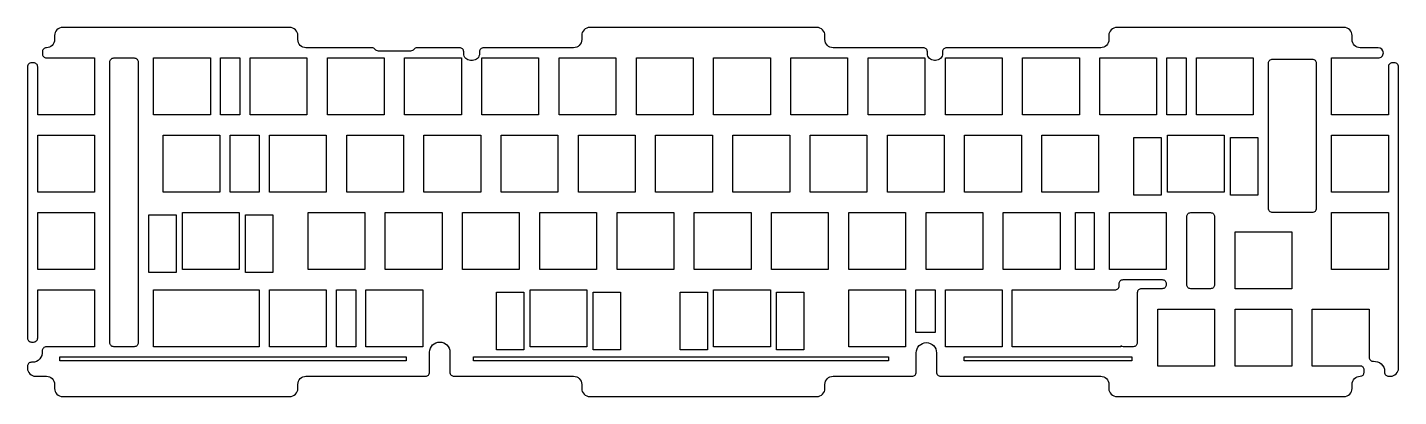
# Model space of a CAD drawing. Header units: millimetres. Extents: x -345 to -7, y -106 to -15.
import ezdxf

# ---------------------------------------------------------------- set-up
doc = ezdxf.new("R2010")
doc.units = ezdxf.units.MM
doc.header["$MEASUREMENT"] = 0

msp = doc.modelspace()

# ---------------------------------------------------------------- linework, layer by layer
for points in [[(-127.21, -101.18, 0.414214), (-126.21, -100.18), (-126.21, -95.4, -1), (-121.21, -95.4), (-121.21, -100.18, 0.414214), (-120.21, -101.18), (-80.71, -101.18, -0.414214), (-78.71, -103.18), (-78.71, -104.18, 0.414214), (-76.71, -106.18), (-20.71, -106.18, 0.414214), (-18.71, -104.18), (-18.71, -103.18, -0.41349), (-16.71, -101.18, 0.41349), (-15.71, -100.18), (-15.71, -99.66, 0.414214), (-16.71, -98.66), (-28.54, -98.66), (-28.54, -84.66), (-14.54, -84.66), (-14.54, -96.51, 0.442202), (-13.45, -97.5, -0.442202), (-10.71, -99.99), (-10.71, -100.18, 0.414214), (-9.71, -101.18), (-9.26, -101.18, 0.414214), (-7.26, -99.18), (-7.26, -24.94, 0.414214), (-8.26, -23.94), (-8.78, -23.94, 0.414214), (-9.78, -24.94), (-9.78, -36.75), (-23.78, -36.75), (-23.78, -22.75), (-12.26, -22.75, 0.418467), (-11.01, -21.48, -0.001633), (-11.01, -21.46, 0.411882), (-12.26, -20.22), (-16.71, -20.22, -0.414214), (-18.71, -18.22), (-18.71, -17.22, 0.414214), (-20.71, -15.22), (-76.71, -15.22, 0.414214), (-78.71, -17.22), (-78.71, -18.22, -0.414214), (-80.71, -20.22), (-118.71, -20.22, 0.414214), (-119.71, -21.22), (-119.71, -21.6, -0.414214), (-121.46, -23.35), (-121.71, -23.35, -0.414214), (-123.46, -21.6), (-123.46, -21.22, 0.414214), (-124.46, -20.22), (-146.71, -20.22, -0.414214), (-148.71, -18.22), (-148.71, -17.22, 0.414214), (-150.71, -15.22), (-206.71, -15.22, 0.414214), (-208.71, -17.22), (-208.71, -18.22, -0.414214), (-210.71, -20.22), (-232.91, -20.22, 0.414214), (-233.91, -21.22), (-233.91, -21.65, -0.414214), (-235.61, -23.35), (-236.11, -23.35, -0.414214), (-237.81, -21.65), (-237.81, -21.22, 0.414214), (-238.81, -20.22), (-249.29, -20.22, 0.23896), (-250.09, -20.63, -0.23896), (-250.9, -21.04), (-258.82, -21.04, -0.23896), (-259.63, -20.63, 0.23896), (-260.43, -20.22), (-276.71, -20.22, -0.414214), (-278.71, -18.22), (-278.71, -17.22, 0.414214), (-280.71, -15.22), (-336.71, -15.22, 0.414214), (-338.71, -17.22), (-338.71, -18.22, -0.414214), (-340.71, -20.22), (-340.72, -20.22, 0.432769), (-341.72, -21.29, -0.03752), (-341.72, -21.66, 0.439953), (-340.73, -22.75), (-328.87, -22.75), (-328.87, -36.75), (-342.87, -36.75), (-342.87, -24.94, 0.414214), (-343.87, -23.94), (-344.4, -23.94, 0.414214), (-345.4, -24.94), (-345.4, -91.74, 0.414214), (-344.4, -92.74), (-343.87, -92.74, 0.414214), (-342.87, -91.74), (-342.87, -79.9), (-328.87, -79.9), (-328.87, -93.9), (-340.73, -93.9, 0.443543), (-341.73, -95, -0.443543), (-344.21, -97.74), (-344.4, -97.74, 0.414214), (-345.4, -98.74), (-345.4, -99.18, 0.414214), (-343.4, -101.18), (-340.71, -101.18, -0.414214), (-338.71, -103.18), (-338.71, -104.18, 0.414214), (-336.71, -106.18), (-280.71, -106.18, 0.414214), (-278.71, -104.18), (-278.71, -103.18, -0.414214), (-276.71, -101.18), (-247.21, -101.18, 0.414214), (-246.21, -100.18), (-246.21, -95.24, -1), (-241.21, -95.24), (-241.21, -100.18, 0.414214), (-240.21, -101.18), (-210.71, -101.18, -0.414214), (-208.71, -103.18), (-208.71, -104.18, 0.414214), (-206.71, -106.18), (-150.71, -106.18, 0.414214), (-148.71, -104.18), (-148.71, -103.18, -0.414214), (-146.71, -101.18)], [(-324.08, -22.75), (-319.08, -22.75, -0.414214), (-318.08, -23.75), (-318.08, -92.9, -0.414214), (-319.08, -93.9), (-324.08, -93.9, -0.414214), (-325.08, -92.9), (-325.08, -23.75, -0.414214)], [(-39.33, -59.85), (-39.33, -24.01, -0.414214), (-38.33, -23.01), (-28.57, -23.01, -0.414214), (-27.57, -24.01), (-27.57, -59.85, -0.414214), (-28.57, -60.85), (-38.33, -60.85, -0.414214)], [(-52.64, -61.85), (-52.64, -78.61, -0.414214), (-53.64, -79.61), (-58.5, -79.61, -0.414214), (-59.5, -78.61), (-59.5, -61.85, -0.414214), (-58.5, -60.85), (-53.64, -60.85, -0.414214)], [(-77.17, -79.9, 0.414214), (-76.17, -78.9), (-76.17, -78.37, -0.414214), (-75.17, -77.37), (-65.55, -77.37, -0.414214), (-64.55, -78.37), (-64.55, -78.61, -0.414214), (-65.55, -79.61), (-70.69, -79.61, 0.414214), (-71.69, -80.61), (-71.69, -92.9, -0.414214), (-72.69, -93.9), (-75.17, -93.9, -0.15436), (-75.74, -93.71), (-75.74, -93.9), (-102.51, -93.9), (-102.51, -79.9)]]:
    msp.add_lwpolyline(points, format="xyb", close=True)
for points in [[(-314.29, -22.75), (-300.29, -22.75), (-300.29, -36.75), (-314.29, -36.75)], [(-297.77, -22.75), (-293.01, -22.75), (-293.01, -36.75), (-297.77, -36.75)], [(-290.48, -22.75), (-276.48, -22.75), (-276.48, -36.75), (-290.48, -36.75)], [(-271.43, -22.75), (-257.43, -22.75), (-257.43, -36.75), (-271.43, -36.75)], [(-252.38, -22.75), (-238.38, -22.75), (-238.38, -36.75), (-252.38, -36.75)], [(-219.33, -22.75), (-219.33, -36.75), (-233.33, -36.75), (-233.33, -22.75)], [(-200.28, -22.75), (-200.28, -36.75), (-214.28, -36.75), (-214.28, -22.75)], [(-181.23, -22.75), (-181.23, -36.75), (-195.23, -36.75), (-195.23, -22.75)], [(-162.18, -22.75), (-162.18, -36.75), (-176.18, -36.75), (-176.18, -22.75)], [(-143.13, -22.75), (-143.13, -36.75), (-157.13, -36.75), (-157.13, -22.75)], [(-124.08, -22.75), (-124.08, -36.75), (-138.08, -36.75), (-138.08, -22.75)], [(-105.03, -22.75), (-105.03, -36.75), (-119.03, -36.75), (-119.03, -22.75)], [(-85.98, -22.75), (-85.98, -36.75), (-99.98, -36.75), (-99.98, -22.75)], [(-66.93, -22.75), (-66.93, -36.75), (-80.93, -36.75), (-80.93, -22.75)], [(-59.64, -22.75), (-59.64, -36.75), (-64.41, -36.75), (-64.41, -22.75)], [(-43.12, -22.75), (-43.12, -36.75), (-57.12, -36.75), (-57.12, -22.75)], [(-342.87, -41.8), (-328.87, -41.8), (-328.87, -55.8), (-342.87, -55.8)], [(-311.91, -41.8), (-297.91, -41.8), (-297.91, -55.8), (-311.91, -55.8)], [(-295.39, -55.8), (-295.39, -41.8), (-288.24, -41.8), (-288.24, -55.8)], [(-285.72, -55.8), (-285.72, -41.8), (-271.72, -41.8), (-271.72, -55.8)], [(-252.67, -55.8), (-266.67, -55.8), (-266.67, -41.8), (-252.67, -41.8)], [(-247.62, -55.8), (-247.62, -41.8), (-233.62, -41.8), (-233.62, -55.8)], [(-214.57, -55.8), (-228.57, -55.8), (-228.57, -41.8), (-214.57, -41.8)], [(-209.52, -41.8), (-195.52, -41.8), (-195.52, -55.8), (-209.52, -55.8)], [(-190.47, -55.8), (-190.47, -41.8), (-176.47, -41.8), (-176.47, -55.8)], [(-171.42, -41.8), (-157.42, -41.8), (-157.42, -55.8), (-171.42, -55.8)], [(-152.37, -41.8), (-138.37, -41.8), (-138.37, -55.8), (-152.37, -55.8)], [(-133.32, -41.8), (-119.32, -41.8), (-119.32, -55.8), (-133.32, -55.8)], [(-114.27, -55.8), (-114.27, -41.8), (-100.27, -41.8), (-100.27, -55.8)], [(-95.22, -41.8), (-81.22, -41.8), (-81.22, -55.8), (-95.22, -55.8)], [(-72.54, -56.55), (-72.54, -42.35), (-65.79, -42.35), (-65.79, -56.55)], [(-50.26, -41.8), (-50.26, -55.8), (-64.26, -55.8), (-64.26, -41.8)], [(-41.99, -56.55), (-48.74, -56.55), (-48.74, -42.35), (-41.99, -42.35)], [(-23.78, -41.8), (-9.78, -41.8), (-9.78, -55.8), (-23.78, -55.8)], [(-328.87, -74.85), (-342.87, -74.85), (-342.87, -60.85), (-328.87, -60.85)], [(-293.15, -60.85), (-293.15, -74.85), (-307.15, -74.85), (-307.15, -60.85)], [(-276.19, -74.85), (-276.19, -60.85), (-262.19, -60.85), (-262.19, -74.85)], [(-243.14, -74.85), (-257.14, -74.85), (-257.14, -60.85), (-243.14, -60.85)], [(-238.09, -60.85), (-224.09, -60.85), (-224.09, -74.85), (-238.09, -74.85)], [(-219.04, -74.85), (-219.04, -60.85), (-205.04, -60.85), (-205.04, -74.85)], [(-199.99, -60.85), (-185.99, -60.85), (-185.99, -74.85), (-199.99, -74.85)], [(-180.94, -74.85), (-180.94, -60.85), (-166.94, -60.85), (-166.94, -74.85)], [(-161.89, -74.85), (-161.89, -60.85), (-147.89, -60.85), (-147.89, -74.85)], [(-142.84, -60.85), (-128.84, -60.85), (-128.84, -74.85), (-142.84, -74.85)], [(-123.79, -74.85), (-123.79, -60.85), (-109.79, -60.85), (-109.79, -74.85)], [(-90.74, -74.85), (-104.74, -74.85), (-104.74, -60.85), (-90.74, -60.85)], [(-86.95, -74.85), (-86.95, -60.85), (-82.34, -60.85), (-82.34, -74.85)], [(-64.55, -74.85), (-78.55, -74.85), (-78.55, -60.85), (-64.55, -60.85)], [(-23.78, -74.85), (-23.78, -60.85), (-9.78, -60.85), (-9.78, -74.85)], [(-308.68, -75.6), (-315.42, -75.6), (-315.42, -61.4), (-308.68, -61.4)], [(-284.88, -75.6), (-291.62, -75.6), (-291.62, -61.4), (-284.88, -61.4)], [(-33.59, -65.61), (-33.59, -79.61), (-47.59, -79.61), (-47.59, -65.61)], [(-314.29, -79.9), (-288.29, -79.9), (-288.29, -93.9), (-314.29, -93.9)], [(-271.72, -93.9), (-285.72, -93.9), (-285.72, -79.9), (-271.72, -79.9)], [(-269.19, -93.9), (-269.19, -79.9), (-264.43, -79.9), (-264.43, -93.9)], [(-247.91, -93.9), (-261.91, -93.9), (-261.91, -79.9), (-247.91, -79.9)], [(-222.95, -94.65), (-229.7, -94.65), (-229.7, -80.45), (-222.95, -80.45)], [(-221.42, -93.9), (-221.42, -79.9), (-207.43, -79.9), (-207.43, -93.9)], [(-199.15, -94.65), (-205.9, -94.65), (-205.9, -80.45), (-199.15, -80.45)], [(-177.71, -94.65), (-184.46, -94.65), (-184.46, -80.45), (-177.71, -80.45)], [(-176.18, -93.9), (-176.18, -79.9), (-162.18, -79.9), (-162.18, -93.9)], [(-160.66, -80.45), (-153.91, -80.45), (-153.91, -94.65), (-160.66, -94.65)], [(-128.84, -79.9), (-128.84, -93.9), (-142.84, -93.9), (-142.84, -79.9)], [(-126.32, -90.4), (-126.32, -79.9), (-121.56, -79.9), (-121.56, -90.4)], [(-119.03, -93.9), (-119.03, -79.9), (-105.03, -79.9), (-105.03, -93.9)], [(-66.64, -84.66), (-52.64, -84.66), (-52.64, -98.66), (-66.64, -98.66)], [(-47.59, -98.66), (-47.59, -84.66), (-33.59, -84.66), (-33.59, -98.66)], [(-337.37, -97.42), (-337.37, -96.42), (-252.02, -96.42), (-252.02, -97.42)], [(-235.37, -97.42), (-235.37, -96.42), (-133.02, -96.42), (-133.02, -97.42)], [(-114.37, -97.42), (-114.37, -96.42), (-73.02, -96.42), (-73.02, -97.42)]]:
    msp.add_lwpolyline(points, close=True)

doc.saveas('drawing.dxf')
